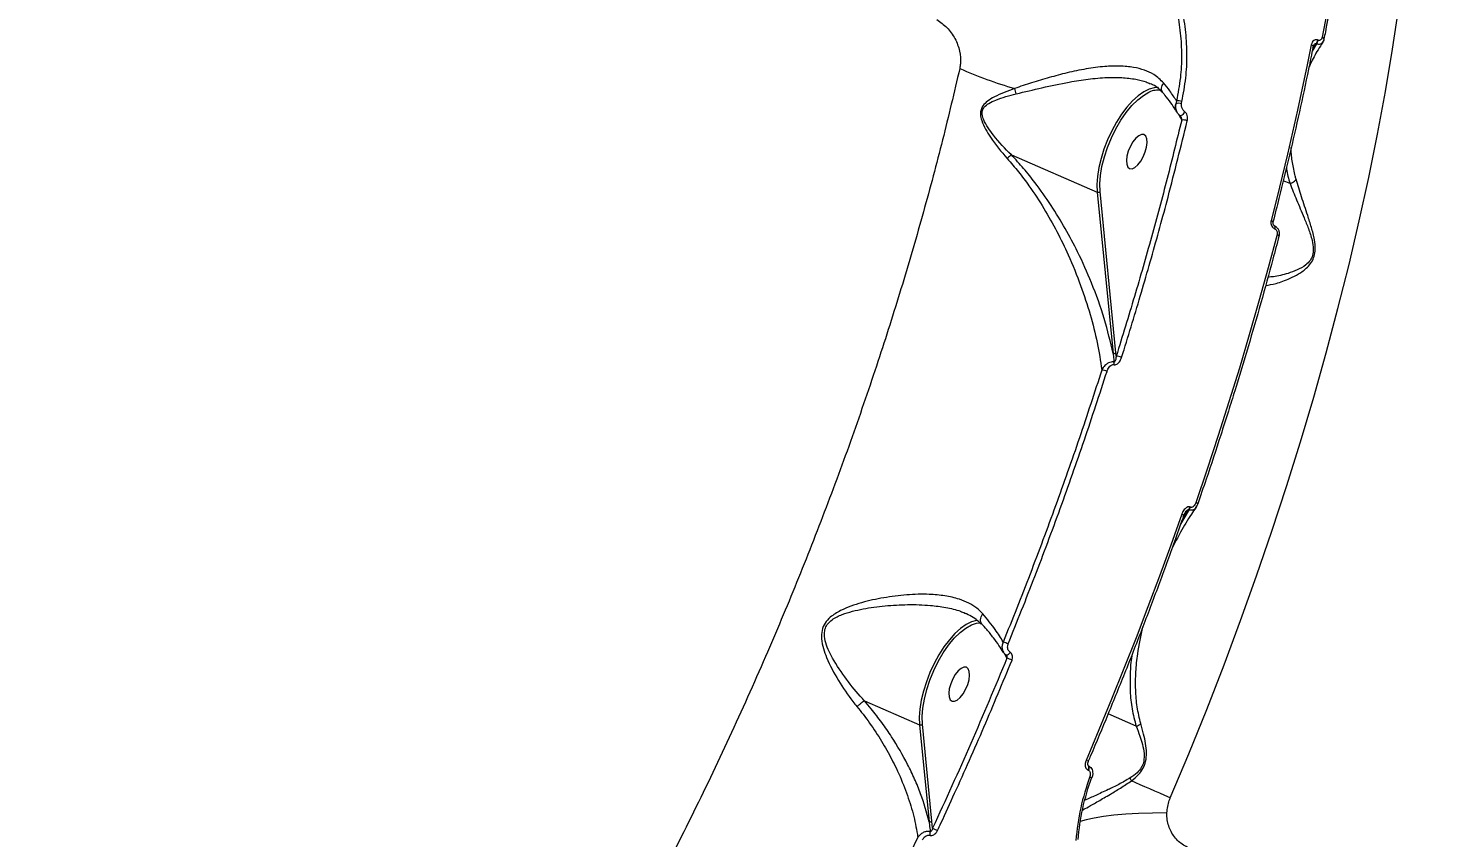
# Model space of a CAD drawing. Header units: millimetres. Extents: x -4781 to 5098, y -4410 to 4664.
# Drawn here: x -1252.9 to -906.2, y -888.7 to -691.7 of the extents above; entities that cross this region are included whole.
import ezdxf

# ---------------------------------------------------------------- set-up
doc = ezdxf.new("R2010")
doc.units = ezdxf.units.MM
for name, color, linetype in [('DIKOM_ОБЪЕКТ', 7, 'Continuous'), ('DIKOM_РАЗМЕР_ЗОНА', 7, 'Continuous'), ('DIKOM_РАЗМЕР_ОБЪЕКТА', 7, 'Continuous')]:
    doc.layers.add(name, color=color, linetype=linetype)
doc.styles.add('style1', font='arial.ttf', dxfattribs={"width": 0.8})
doc.dimstyles.new('1-50', dxfattribs={"dimtxt": 300, "dimasz": 200, "dimexe": 100, "dimexo": 0, "dimgap": 100, "dimtad": 1, "dimtxsty": 'style1', "dimcen": 200, "dimclrd": 7, "dimclre": 7, "dimclrt": 7, "dimadec": 1, "dimazin": 2, "dimtfac": 1, "dimtmove": 0, "dimatfit": 2, "dimfxl": 0, "dimlwd": 25, "dimlwe": 18, "dimarcsym": 0})

# ---------------------------------------------------------------- blocks, each defined once
blk = doc.blocks.new('*D54')
at = {"layer": 'Defpoints', "color": 0, "transparency": 16777216}
for p in [(2534.93, 1098.4), (-3331.22, 763.4), (2534.93, -3200.56)]:
    blk.add_point(p, dxfattribs=at)
at = {"layer": 'DIKOM_РАЗМЕР_ОБЪЕКТА', "color": 7, "lineweight": 18, "transparency": 16777216}
for p, q in [((2534.93, 1098.4), (2534.93, -3300.56)), ((-3331.22, 763.4), (-3331.22, -3300.56))]:
    blk.add_line(p, q, dxfattribs=at)
at = {"layer": 'DIKOM_РАЗМЕР_ОБЪЕКТА', "color": 7, "lineweight": 25, "transparency": 16777216}
blk.add_line((-3131.22, -3200.56), (2334.93, -3200.56), dxfattribs=at)
at = {"layer": 'DIKOM_РАЗМЕР_ОБЪЕКТА', "color": 7, "transparency": 16777216}
for points in [[(-3131.22, -3167.23), (-3131.22, -3233.9), (-3331.22, -3200.56)], [(2334.93, -3167.23), (2334.93, -3233.9), (2534.93, -3200.56)]]:
    blk.add_solid(points, dxfattribs=at)
at = {"layer": 'DIKOM_РАЗМЕР_ОБЪЕКТА', "color": 7, "transparency": 16777216, "insert": (941.13, -2947.39), "char_height": 300, "attachment_point": 5, "style": 'style1'}
blk.add_mtext('5870', dxfattribs=at)
blk = doc.blocks.new('*D57')
at = {"layer": 'Defpoints', "color": 0, "transparency": 16777216}
for p in [(4034.06, 1180.11), (-4781.22, 856.14), (4034.06, -4310.06)]:
    blk.add_point(p, dxfattribs=at)
at = {"layer": 'DIKOM_РАЗМЕР_ЗОНА', "color": 7, "lineweight": 18, "transparency": 16777216}
for p, q in [((4034.06, 1180.11), (4034.06, -4410.06)), ((-4781.22, 856.14), (-4781.22, -4410.06))]:
    blk.add_line(p, q, dxfattribs=at)
at = {"layer": 'DIKOM_РАЗМЕР_ЗОНА', "color": 7, "lineweight": 25, "transparency": 16777216}
blk.add_line((-4581.22, -4310.06), (3834.06, -4310.06), dxfattribs=at)
at = {"layer": 'DIKOM_РАЗМЕР_ЗОНА', "color": 7, "transparency": 16777216}
for points in [[(-4581.22, -4276.72), (-4581.22, -4343.39), (-4781.22, -4310.06)], [(3834.06, -4276.72), (3834.06, -4343.39), (4034.06, -4310.06)]]:
    blk.add_solid(points, dxfattribs=at)
at = {"layer": 'DIKOM_РАЗМЕР_ЗОНА', "color": 7, "transparency": 16777216, "insert": (-1490.8, -4056.88), "char_height": 300, "attachment_point": 5, "style": 'style1'}
blk.add_mtext('8820', dxfattribs=at)

msp = doc.modelspace()

# ---------------------------------------------------------------- linework, layer by layer
at = {"layer": 'DIKOM_ОБЪЕКТ', "color": 7, "linetype": 'Continuous', "lineweight": 15}
for p, q in [((-938.86, -695.361), (-939.937, -697.218)), ((-939.785, -696.467), (-938.946, -695.324)), ((-938.946, -695.324), (-938.86, -695.361)), ((-938.496, -694.528), (-938.581, -694.492)), ((-973.01, -709.287), (-973.196, -709.98)), ((-971.775, -709.957), (-971.706, -709.471)), ((-972.899, -711.974), (-973.068, -711.703)), ((-972.529, -712.515), (-972.341, -712.863)), ((-972.341, -712.863), (-971.74, -713.975)), ((-1013.252, -722.46), (-992.344, -731.514)), ((-987.77, -770.67), (-991.651, -731.386)), ((-945.331, -729.45), (-946.975, -728.739)), ((-992.344, -731.514), (-988.463, -770.798)), ((-949.207, -739.676), (-949.18, -739.688)), ((-949.093, -740.449), (-949.066, -740.461)), ((-987.694, -771.454), (-987.77, -770.67)), ((-969.885, -808.837), (-971.997, -812.416)), ((-971.381, -810.676), (-969.985, -808.793)), ((-969.985, -808.793), (-969.885, -808.837)), ((-969.59, -808.269), (-969.69, -808.225)), ((-1024.6, -834.039), (-1024.154, -834.22)), ((-1014.993, -843.836), (-1014.343, -845.035)), ((-1049.025, -855.457), (-1035.645, -861.251)), ((-982.834, -861.592), (-989.685, -858.625)), ((-1035.645, -861.251), (-1033.313, -884.857)), ((-1032.62, -884.73), (-1034.952, -861.123)), ((-994.586, -872.267), (-994.508, -872.301)), ((-994.58, -871.185), (-994.514, -871.213)), ((-1032.459, -886.424), (-1032.62, -884.73))]:
    msp.add_line(p, q, dxfattribs=at)
at = {"layer": 'DIKOM_ОБЪЕКТ', "color": 7, "linetype": 'Continuous', "lineweight": 15, "flags": 128}
for points in [[(-927.101, -617.575), (-927.839, -626.729), (-928.74, -636.003), (-929.801, -645.39), (-931.023, -654.885), (-932.405, -664.481), (-933.945, -674.171), (-935.643, -683.948), (-937.498, -693.807)], [(-974.513, -879.04), (-970, -868.301), (-965.635, -857.513), (-961.422, -846.687), (-957.365, -835.832), (-953.467, -824.96), (-949.734, -814.078), (-946.167, -803.199), (-942.771, -792.331), (-939.548, -781.485), (-936.501, -770.672), (-933.634, -759.9), (-930.948, -749.181), (-928.448, -738.524), (-926.133, -727.939), (-924.008, -717.437), (-922.074, -707.025), (-920.332, -696.715), (-918.785, -686.517)], [(-940.15, -695.628), (-941.223, -700.917), (-942.34, -706.226), (-943.501, -711.553), (-944.704, -716.897), (-945.951, -722.258), (-947.24, -727.634), (-948.572, -733.023), (-949.946, -738.426)], [(-939.705, -696.074), (-939.702, -696.037), (-939.723, -695.955), (-939.782, -695.869), (-939.875, -695.784), (-939.999, -695.703), (-940.15, -695.628)], [(-937.053, -694.255), (-937.052, -694.199), (-937.079, -694.119), (-937.141, -694.036), (-937.233, -693.955), (-937.353, -693.878), (-937.498, -693.807)], [(-977.41, -706.076), (-978.438, -706.085), (-979.674, -706.412), (-980.985, -707.065), (-982.341, -708.03), (-983.713, -709.286), (-985.072, -710.807), (-986.387, -712.558), (-987.632, -714.503), (-988.777, -716.598), (-989.8, -718.798), (-990.677, -721.057), (-991.389, -723.324), (-991.921, -725.55), (-992.262, -727.688), (-992.404, -729.69), (-992.344, -731.514)], [(-991.651, -731.386), (-991.707, -729.513), (-991.544, -727.451), (-991.167, -725.248), (-990.586, -722.957), (-989.813, -720.635), (-988.868, -718.337), (-987.773, -716.118), (-986.555, -714.033), (-985.244, -712.131), (-983.871, -710.459), (-982.468, -709.057), (-981.071, -707.959), (-979.713, -707.191), (-979.677, -707.176)], [(-971.025, -711.889), (-971.145, -712.133), (-971.299, -712.372), (-971.473, -712.587), (-971.654, -712.76), (-971.826, -712.877), (-971.977, -712.93), (-972.093, -712.912), (-972.103, -712.906)], [(-984.428, -725.78), (-983.837, -725.808), (-983.153, -725.497), (-982.431, -724.874), (-981.728, -723.988), (-981.103, -722.911), (-980.605, -721.731), (-980.275, -720.544), (-980.14, -719.445), (-980.21, -718.523), (-980.481, -717.853), (-980.929, -717.49), (-981.519, -717.463), (-982.203, -717.773), (-982.926, -718.397), (-983.628, -719.283), (-984.254, -720.359), (-984.752, -721.539), (-985.082, -722.727), (-985.217, -723.826), (-985.146, -724.747), (-984.876, -725.417), (-984.428, -725.78)], [(-949.49, -738.824), (-949.487, -738.789), (-949.512, -738.723), (-949.574, -738.65), (-949.669, -738.575), (-949.795, -738.499), (-949.946, -738.426)], [(-948.484, -741.847), (-950.646, -749.959), (-952.901, -758.093), (-955.247, -766.245), (-957.684, -774.413), (-960.211, -782.593), (-962.826, -790.781), (-965.529, -798.973), (-968.317, -807.167)], [(-949.209, -739.675), (-949.201, -739.679), (-949.117, -739.751), (-949.063, -739.872), (-949.04, -740.036), (-949.05, -740.232), (-949.093, -740.449)], [(-949.179, -739.688), (-949.173, -739.691), (-949.09, -739.763), (-949.036, -739.884), (-949.013, -740.047), (-949.023, -740.244), (-949.066, -740.461)], [(-948.027, -742.242), (-948.027, -742.193), (-948.058, -742.129), (-948.123, -742.059), (-948.217, -741.988), (-948.339, -741.916), (-948.484, -741.847)], [(-971.731, -809.991), (-974.406, -817.524), (-977.152, -825.051), (-979.967, -832.568), (-982.851, -840.074), (-985.802, -847.565), (-988.819, -855.039), (-991.901, -862.493), (-995.047, -869.923)], [(-1021.618, -835.807), (-1021.74, -835.822), (-1022.976, -836.149), (-1024.286, -836.802), (-1025.642, -837.767), (-1027.014, -839.023), (-1028.373, -840.544), (-1029.688, -842.295), (-1030.933, -844.239), (-1032.079, -846.335), (-1033.101, -848.535), (-1033.978, -850.794), (-1034.69, -853.061), (-1035.223, -855.287), (-1035.563, -857.425), (-1035.705, -859.427), (-1035.645, -861.251)], [(-1034.952, -861.123), (-1035.008, -859.25), (-1034.845, -857.188), (-1034.469, -854.985), (-1033.887, -852.694), (-1033.114, -850.372), (-1032.169, -848.074), (-1031.074, -845.855), (-1029.856, -843.77), (-1028.545, -841.868), (-1027.172, -840.196), (-1025.769, -838.794), (-1024.372, -837.696), (-1023.014, -836.928), (-1022.978, -836.912)], [(-1022.978, -836.912), (-1021.728, -836.509), (-1020.814, -836.431)], [(-1013.556, -843.584), (-1013.688, -843.787), (-1013.837, -843.972), (-1013.995, -844.125), (-1014.151, -844.239), (-1014.297, -844.306), (-1014.425, -844.324), (-1014.523, -844.293)], [(-1027.729, -855.517), (-1027.139, -855.545), (-1026.455, -855.234), (-1025.732, -854.611), (-1025.03, -853.725), (-1024.404, -852.648), (-1023.906, -851.468), (-1023.576, -850.281), (-1023.441, -849.181), (-1023.511, -848.26), (-1023.782, -847.59), (-1024.23, -847.227), (-1024.82, -847.2), (-1025.504, -847.51), (-1026.227, -848.134), (-1026.929, -849.02), (-1027.555, -850.096), (-1028.053, -851.276), (-1028.383, -852.464), (-1028.518, -853.563), (-1028.448, -854.484), (-1028.177, -855.154), (-1027.729, -855.517)], [(-994.584, -871.183), (-994.537, -871.215), (-994.46, -871.335), (-994.426, -871.517), (-994.436, -871.746), (-994.491, -872.003), (-994.586, -872.267)], [(-994.514, -871.213), (-994.46, -871.248), (-994.383, -871.369), (-994.348, -871.551), (-994.358, -871.78), (-994.413, -872.036), (-994.508, -872.301)], [(-974.513, -879.04), (-975.809, -878.478), (-977.078, -877.928), (-978.317, -877.389), (-979.524, -876.864), (-980.699, -876.353), (-981.838, -875.856), (-982.94, -875.374), (-984.003, -874.909)], [(-975.345, -882.698), (-978.892, -882.746), (-982.246, -882.862), (-985.373, -883.045), (-988.243, -883.293), (-990.827, -883.605), (-993.099, -883.975), (-995.039, -884.403), (-996.446, -884.819)]]:
    msp.add_lwpolyline(points, dxfattribs=at)
at = {"layer": 'DIKOM_ОБЪЕКТ', "color": 7, "linetype": 'Continuous', "lineweight": 15}
for centre, radius, start, end in [((-940.706, -694.057), 2.169, 324.25165, 348.4414), ((-940.621, -694.093), 2.17, 324.25645, 348.4366), ((-984.536, -608.336), 101.827, 246.06518, 254.084), ((-1020.047, -709.242), 8.153, 11.68084, 21.45775), ((-977.707, -710.989), 4.292, 76.52456, 117.31658), ((-971.466, -710.741), 1.89, 156.25116, 209.96114), ((-972.439, -712.767), 2.887, 76.69483, 105.18922), ((-972.669, -711.589), 2.327, 65.5502, 98.41996), ((-971.343, -716.167), 2.228, 64.599, 100.25539), ((-992.095, -730.922), 0.642, 247.22758, 313.74973), ((-988.214, -770.206), 0.642, 247.22758, 313.74973), ((-989.759, -773.224), 1.561, 348.3381, 10.52512), ((-987.822, -774.869), 3.417, 65.08148, 87.84353), ((-991.516, -778.655), 3.821, 65.63632, 85.33561), ((-968.511, -807.993), 0.849, 37.23188, 76.77323), ((-971.916, -810.814), 0.844, 37.63604, 77.35029), ((-971.719, -807.53), 2.145, 323.93839, 341.09911), ((-971.619, -807.574), 2.145, 323.93839, 341.09911), ((-1020.297, -855.888), 15.62, 66.33877, 71.11786), ((-1019.929, -861.054), 16.965, 66.25862, 70.77595), ((-1035.397, -860.659), 0.642, 247.22758, 313.74973), ((-983.658, -858.791), 2.919, 286.39394, 311.89651), ((-1000.659, -883.255), 14.465, 64.9425, 67.17195), ((-992.596, -869.932), 4.249, 248.73146, 256.3438), ((-987.332, -875.939), 3.485, 17.19768, 29.59977), ((-1033.064, -884.266), 0.642, 247.15552, 313.74552), ((-1034.934, -887.551), 1.914, 340.71165, 7.41511), ((-1026.557, -875.901), 12.066, 240.71441, 247.061)]:
    msp.add_arc(centre, radius, start, end, dxfattribs=at)
for points, knots in [([(-1700.141, -826.669), (-1696.301, -826.986), (-1688.607, -827.621), (-1676.038, -827.616), (-1662.766, -826.92), (-1648.778, -825.47), (-1634.159, -823.288), (-1618.943, -820.37), (-1603.144, -816.709), (-1586.801, -812.325), (-1569.969, -807.238), (-1552.726, -801.473), (-1535.154, -795.058), (-1517.298, -788.004), (-1499.184, -780.311), (-1480.845, -772.004), (-1462.346, -763.116), (-1443.771, -753.691), (-1425.206, -743.773), (-1406.7, -733.381), (-1388.284, -722.525), (-1369.987, -711.232), (-1351.874, -699.546), (-1334.027, -687.524), (-1316.53, -675.22), (-1299.426, -662.663), (-1282.751, -649.867), (-1266.525, -636.859), (-1250.807, -623.692), (-1235.669, -610.427), (-1221.176, -597.128), (-1208.418, -584.821), (-1197.211, -573.532), (-1190.772, -566.697), (-1187.553, -563.279)], [0, 0, 0, 0, 0.03155663, 0.06321286, 0.0949197, 0.12662656, 0.15828294, 0.18983941, 0.22139713, 0.25305436, 0.28476196, 0.31646992, 0.34812713, 0.37968505, 0.41126502, 0.44294433, 0.47467424, 0.50640413, 0.53808345, 0.56966396, 0.60129519, 0.63302521, 0.66480636, 0.69658742, 0.72831845, 0.75995011, 0.79165926, 0.82346749, 0.85532685, 0.88718615, 0.91899504, 0.9507048, 0.97535237, 1, 1, 1, 1]), ([(-926.665, -618.085), (-926.79, -619.757), (-927.155, -624.607), (-927.893, -632.736), (-928.938, -642.511), (-930.161, -652.406), (-931.558, -662.413), (-933.13, -672.525), (-934.844, -682.554), (-936.191, -689.818), (-936.939, -693.669), (-937.053, -694.255)], [0, 0, 0, 0, 0.0688522, 0.1996943, 0.3305354, 0.4613723, 0.592207, 0.7230335, 0.8538577, 0.977788, 1, 1, 1, 1]), ([(-988.335, -658.051), (-987.114, -659.41), (-984.669, -662.133), (-981.43, -666.687), (-978.564, -671.519), (-976.16, -676.62), (-974.236, -681.91), (-972.83, -687.323), (-971.983, -692.796), (-971.701, -698.253), (-971.95, -703.807), (-972.647, -707.413), (-973.01, -709.287)], [0, 0, 0, 0, 0.09927737, 0.19887706, 0.29815404, 0.3974244, 0.4970092, 0.59627499, 0.69509078, 0.79422218, 0.89303124, 1, 1, 1, 1]), ([(-971.706, -709.471), (-971.335, -707.555), (-970.622, -703.869), (-970.364, -698.194), (-970.648, -692.617), (-971.51, -687.025), (-972.941, -681.496), (-974.899, -676.092), (-977.347, -670.883), (-980.267, -665.949), (-983.567, -661.3), (-986.06, -658.52), (-987.304, -657.132)], [0, 0, 0, 0, 0.1070815, 0.2059747, 0.3051879, 0.4040826, 0.5033351, 0.6029214, 0.7021812, 0.8013483, 0.9008316, 1, 1, 1, 1]), ([(-1031.446, -689.511), (-1030.58, -690.116), (-1028.868, -691.314), (-1026.918, -694.034), (-1025.738, -697.103), (-1025.526, -699.671), (-1025.777, -701.03), (-1025.847, -701.407)], [0, 0, 0, 0, 0.2385259, 0.4713396, 0.6967942, 0.9159914, 1, 1, 1, 1]), ([(-939.705, -696.073), (-940.072, -697.894), (-941.136, -703.175), (-943.026, -711.973), (-945.43, -722.485), (-947.604, -731.444), (-948.999, -736.903), (-949.49, -738.824)], [0, 0, 0, 0, 0.129333, 0.3750771, 0.6208222, 0.8665642, 1, 1, 1, 1]), ([(-937.343, -695.03), (-937.737, -695.639), (-938.838, -697.341), (-939.963, -699.403), (-940.604, -700.866), (-940.742, -701.181)], [0, 0, 0, 0, 0.3039796, 0.8500023, 1, 1, 1, 1]), ([(-938.581, -694.492), (-938.639, -694.47), (-938.842, -694.395), (-939.197, -694.403), (-939.602, -694.601), (-939.965, -695.002), (-940.085, -695.407), (-940.15, -695.628)], [0, 0, 0, 0, 0.0795728, 0.2756744, 0.4707339, 0.7104869, 1, 1, 1, 1]), ([(-939.569, -695.737), (-939.571, -695.74), (-939.599, -695.77), (-939.666, -695.888), (-939.688, -696.029), (-939.696, -696.08)], [0, 0, 0, 0, 0.0571451, 0.6611579, 1, 1, 1, 1]), ([(-939.567, -695.741), (-939.51, -695.665), (-939.403, -695.52), (-939.236, -695.382), (-939.102, -695.319), (-939.015, -695.303), (-938.966, -695.318), (-938.946, -695.324)], [0, 0, 0, 0, 0.34848333, 0.66344858, 0.79392953, 0.91332005, 1, 1, 1, 1]), ([(-938.86, -695.361), (-938.782, -695.388), (-938.523, -695.479), (-938.106, -695.506), (-937.648, -695.374), (-937.457, -695.144), (-937.355, -695.022)], [0, 0, 0, 0, 0.1250342, 0.4116568, 0.6863764, 1, 1, 1, 1]), ([(-937.498, -693.807), (-937.541, -693.954), (-937.617, -694.215), (-937.85, -694.469), (-938.104, -694.588), (-938.328, -694.591), (-938.457, -694.543), (-938.496, -694.528)], [0, 0, 0, 0, 0.30242038, 0.53462343, 0.72542266, 0.9170582, 1, 1, 1, 1]), ([(-937.068, -694.25), (-937.08, -694.332), (-937.12, -694.616), (-937.273, -694.857), (-937.382, -695.029)], [0, 0, 0, 0, 0.28938864, 1, 1, 1, 1]), ([(-1025.847, -701.407), (-1027.209, -707.198), (-1029.935, -718.787), (-1034.631, -736.343), (-1039.754, -753.967), (-1045.413, -771.869), (-1051.61, -790.011), (-1058.351, -808.352), (-1065.53, -826.596), (-1073.382, -845.294), (-1081.953, -864.394), (-1091.269, -883.825), (-1101.027, -902.933), (-1111.178, -921.628), (-1121.679, -939.822), (-1132.483, -957.433), (-1143.58, -974.422), (-1154.941, -990.775), (-1166.542, -1006.466), (-1178.327, -1021.422), (-1190.241, -1035.573), (-1202.238, -1048.854), (-1214.299, -1061.23), (-1226.401, -1072.699), (-1238.516, -1083.244), (-1250.587, -1092.816), (-1262.558, -1101.371), (-1274.608, -1109.008), (-1286.7, -1115.631), (-1298.79, -1121.174), (-1310.633, -1125.506), (-1322.172, -1128.566), (-1333.407, -1130.465), (-1340.564, -1130.662), (-1344.141, -1130.76)], [0, 0, 0, 0, 0.0277666, 0.0555663, 0.083366, 0.1111321, 0.1400375, 0.1689803, 0.197923, 0.2268274, 0.2586375, 0.2905481, 0.3225098, 0.354472, 0.3863819, 0.4181914, 0.4498952, 0.4816999, 0.5135555, 0.5454109, 0.5772151, 0.6089189, 0.6405474, 0.6722758, 0.7040553, 0.7358343, 0.7675627, 0.7991908, 0.8325939, 0.8660264, 0.8994294, 0.932943, 0.9664865, 1, 1, 1, 1]), ([(-976.151, -704.92), (-976.897, -704.187), (-978.206, -702.903), (-980.796, -701.762), (-983.566, -701.047), (-986.813, -700.751), (-990.709, -700.87), (-995.035, -701.447), (-999.599, -702.419), (-1004.047, -703.605), (-1008.334, -704.9), (-1011.086, -705.807), (-1012.46, -706.26)], [0, 0, 0, 0, 0.1044921, 0.1833848, 0.2623378, 0.3558366, 0.4494209, 0.5631922, 0.6770808, 0.7845071, 0.8924045, 1, 1, 1, 1]), ([(-1012.063, -707.591), (-1009.99, -707.085), (-1005.791, -706.058), (-999.856, -704.789), (-994.508, -703.943), (-990.208, -703.559), (-986.294, -703.556), (-983.107, -703.941), (-980.786, -704.472), (-979.735, -704.978), (-979.422, -705.129)], [0, 0, 0, 0, 0.1908977, 0.3867193, 0.5198761, 0.6560383, 0.7634355, 0.8734909, 0.9622286, 1, 1, 1, 1]), ([(-1012.46, -706.26), (-1014.149, -706.884), (-1016.485, -707.749), (-1019.013, -709.252), (-1020.15, -710.317), (-1020.71, -711.447), (-1020.84, -712.686), (-1020.47, -714.321), (-1019.598, -716.207), (-1017.613, -719.381), (-1015.704, -721.643), (-1014.296, -723.313)], [0, 0, 0, 0, 0.2311162, 0.319673, 0.3914068, 0.4366919, 0.4822128, 0.545658, 0.6397168, 0.7342271, 1, 1, 1, 1]), ([(-976.384, -707.278), (-976.617, -707.009), (-977.17, -706.37), (-978.161, -705.656), (-979.001, -705.278), (-979.322, -705.133)], [0, 0, 0, 0, 0.3093788, 0.7359986, 1, 1, 1, 1]), ([(-976.318, -707.227), (-976.409, -707.113), (-976.625, -706.844), (-976.688, -706.24), (-976.544, -705.596), (-976.313, -705.153), (-976.176, -704.955), (-976.151, -704.92)], [0, 0, 0, 0, 0.20196764, 0.47824134, 0.75451337, 0.95611383, 1, 1, 1, 1]), ([(-973.109, -711.686), (-973.149, -711.619), (-973.514, -711.004), (-974.386, -709.745), (-975.442, -708.317), (-976.186, -707.446), (-976.371, -707.229)], [0, 0, 0, 0, 0.0498829, 0.4551486, 0.8641939, 1, 1, 1, 1]), ([(-973.01, -709.287), (-973.517, -708.497), (-974.419, -707.093), (-975.624, -705.581), (-976.151, -704.92)], [0, 0, 0, 0, 0.5623793, 1, 1, 1, 1]), ([(-1013.262, -722.458), (-1013.263, -722.456), (-1014.803, -720.951), (-1016.785, -718.818), (-1018.978, -715.908), (-1019.954, -714.201), (-1020.427, -712.715), (-1020.349, -711.603), (-1019.797, -710.627), (-1018.654, -709.777), (-1016.095, -708.626), (-1013.763, -708.028), (-1012.063, -707.591)], [0, 0, 0, 0, 0.0003184, 0.2742205, 0.3691474, 0.4635481, 0.5235455, 0.5648644, 0.6061761, 0.674722, 0.763017, 1, 1, 1, 1]), ([(-973.196, -709.98), (-973.221, -710.259), (-973.277, -710.871), (-973.125, -711.624), (-972.889, -711.999), (-972.823, -712.105)], [0, 0, 0, 0, 0.37515, 0.8242952, 1, 1, 1, 1]), ([(-971.025, -711.889), (-971.137, -711.795), (-971.361, -711.609), (-971.62, -711.134), (-971.777, -710.567), (-971.776, -710.15), (-971.775, -709.957)], [0, 0, 0, 0, 0.2096895, 0.4181209, 0.7296789, 1, 1, 1, 1]), ([(-971.74, -713.975), (-972.9, -718.71), (-975.22, -728.18), (-979.084, -742.524), (-983.203, -756.949), (-986.197, -766.619), (-987.694, -771.454)], [0, 0, 0, 0, 0.24931111, 0.49862776, 0.74931128, 1, 1, 1, 1]), ([(-986.382, -771.77), (-986.187, -771.148), (-985.21, -768.038), (-982.723, -759.954), (-979.084, -747.54), (-974.645, -731.412), (-971.911, -720.331), (-970.388, -714.154)], [0, 0, 0, 0, 0.0321536, 0.1607923, 0.4182851, 0.6757788, 1, 1, 1, 1]), ([(-972.103, -712.905), (-972.105, -712.903), (-972.318, -712.799), (-972.586, -712.527), (-972.761, -712.21), (-972.82, -712.103)], [0, 0, 0, 0, 0.0090588, 0.6641858, 1, 1, 1, 1]), ([(-971.985, -713.06), (-971.991, -713.046), (-972.011, -713.005), (-972.05, -712.954), (-972.086, -712.918), (-972.102, -712.907), (-972.103, -712.906), (-972.103, -712.906)], [0, 0, 0, 0, 0.1646307, 0.49979, 0.770492, 0.971612, 1, 1, 1, 1]), ([(-971.986, -713.06), (-971.972, -713.085), (-971.895, -713.215), (-971.814, -713.491), (-971.757, -713.768), (-971.743, -713.938), (-971.74, -713.975)], [0, 0, 0, 0, 0.078839, 0.40717095, 0.87332334, 1, 1, 1, 1]), ([(-970.388, -714.154), (-970.374, -714.088), (-970.306, -713.773), (-970.296, -713.223), (-970.454, -712.61), (-970.7, -712.158), (-970.916, -711.979), (-971.025, -711.889)], [0, 0, 0, 0, 0.0844598, 0.4025857, 0.6517347, 0.825509, 1, 1, 1, 1]), ([(-943.848, -728.386), (-943.923, -728.121), (-944.296, -726.79), (-944.732, -724.332), (-945.091, -721.961), (-945.012, -720.667), (-945.002, -720.507)], [0, 0, 0, 0, 0.1037994, 0.5222077, 0.9407553, 1, 1, 1, 1]), ([(-1013.262, -722.458), (-1013.407, -722.568), (-1013.676, -722.771), (-1014.065, -723.105), (-1014.264, -723.284), (-1014.296, -723.313)], [0, 0, 0, 0, 0.49952268, 0.92054707, 1, 1, 1, 1]), ([(-1014.296, -723.313), (-1013.352, -724.396), (-1011.464, -726.564), (-1008.43, -730.644), (-1005.24, -735.507), (-1002.092, -741.132), (-999.056, -747.41), (-996.311, -754.159), (-993.98, -761.311), (-992.222, -768.203), (-991.544, -772.634), (-991.206, -774.847)], [0, 0, 0, 0, 0.0661348, 0.1323026, 0.2383364, 0.344731, 0.4509774, 0.5939589, 0.7292286, 0.8647221, 1, 1, 1, 1]), ([(-1013.252, -722.46), (-1013.253, -722.459), (-1013.256, -722.458), (-1013.259, -722.457), (-1013.261, -722.458), (-1013.262, -722.458)], [0, 0, 0, 0, 0.3870755, 0.7887628, 1, 1, 1, 1]), ([(-988.463, -770.798), (-989.116, -767.995), (-990.424, -762.389), (-993.422, -754.075), (-996.706, -746.725), (-1000.045, -740.412), (-1003.483, -734.752), (-1006.941, -729.855), (-1010.215, -725.743), (-1012.24, -723.554), (-1013.252, -722.46)], [0, 0, 0, 0, 0.1801425, 0.3602662, 0.5134834, 0.6278168, 0.7423206, 0.8564267, 0.9282333, 1, 1, 1, 1]), ([(-946.21, -725.59), (-946.201, -725.673), (-946.055, -726.993), (-945.679, -728.262), (-945.328, -729.451)], [0, 0, 0, 0, 0.0628188, 1, 1, 1, 1]), ([(-951.278, -754.257), (-950.47, -754.132), (-948.781, -753.873), (-945.871, -752.822), (-943.214, -751.489), (-941.368, -750.211), (-940.065, -748.694), (-939.369, -747.178), (-939.108, -745.267), (-939.377, -742.837), (-940.094, -740.074), (-941.207, -736.576), (-942.568, -732.597), (-943.419, -729.798), (-943.848, -728.386)], [0, 0, 0, 0, 0.1325958, 0.2771357, 0.3581997, 0.4408144, 0.4869622, 0.5262436, 0.5657463, 0.6186199, 0.6892907, 0.7618467, 0.879824, 1, 1, 1, 1]), ([(-945.331, -729.45), (-944.81, -730.761), (-943.761, -733.403), (-942.158, -737.109), (-940.826, -740.401), (-939.958, -742.941), (-939.56, -745.208), (-939.758, -746.96), (-940.444, -748.295), (-941.754, -749.559), (-943.639, -750.566), (-946.35, -751.53), (-948.865, -752.135), (-950.263, -752.191), (-950.714, -752.208)], [0, 0, 0, 0, 0.1297354, 0.2615766, 0.337778, 0.41525, 0.4694127, 0.5086113, 0.5477827, 0.5953259, 0.6821724, 0.771487, 0.9263062, 1, 1, 1, 1]), ([(-945.328, -729.451), (-945.328, -729.451), (-945.329, -729.451), (-945.33, -729.451), (-945.331, -729.451), (-945.331, -729.45)], [0, 0, 0, 0, 0.2993011, 0.6761551, 1, 1, 1, 1]), ([(-945.328, -729.451), (-945.116, -729.373), (-944.693, -729.218), (-944.224, -728.877), (-943.965, -728.588), (-943.876, -728.434), (-943.848, -728.386)], [0, 0, 0, 0, 0.3252449, 0.6505248, 0.8926579, 1, 1, 1, 1]), ([(-949.946, -738.426), (-949.973, -738.573), (-950.03, -738.885), (-949.963, -739.384), (-949.772, -739.848), (-949.478, -740.233), (-949.221, -740.377), (-949.093, -740.449)], [0, 0, 0, 0, 0.1891975, 0.4045541, 0.6068471, 0.803454, 1, 1, 1, 1]), ([(-949.484, -738.827), (-949.495, -738.863), (-949.523, -738.963), (-949.516, -739.16), (-949.465, -739.359), (-949.391, -739.506), (-949.309, -739.608), (-949.241, -739.66), (-949.219, -739.669), (-949.21, -739.672)], [0, 0, 0, 0, 0.1230902, 0.3445143, 0.5154513, 0.6583095, 0.7816938, 0.9140568, 1, 1, 1, 1]), ([(-949.185, -739.703), (-949.141, -739.717), (-948.894, -739.794), (-948.515, -740.132), (-948.116, -740.71), (-947.936, -741.447), (-947.923, -741.993), (-948.027, -742.241), (-948.027, -742.242)], [0, 0, 0, 0, 0.0461261, 0.2607424, 0.4869869, 0.7319664, 0.999486, 1, 1, 1, 1]), ([(-949.066, -740.461), (-948.979, -740.51), (-948.804, -740.609), (-948.604, -740.871), (-948.472, -741.189), (-948.426, -741.532), (-948.465, -741.747), (-948.484, -741.847)], [0, 0, 0, 0, 0.1950686, 0.3900287, 0.5933369, 0.81122, 1, 1, 1, 1]), ([(-948.027, -742.242), (-948.519, -744.108), (-949.945, -749.521), (-952.426, -758.512), (-955.531, -769.219), (-958.176, -778), (-959.839, -783.213), (-960.359, -784.843)], [0, 0, 0, 0, 0.132188, 0.3833609, 0.6345352, 0.8857085, 1, 1, 1, 1]), ([(-988.224, -772.939), (-988.297, -772.922), (-988.534, -772.867), (-989.007, -772.882), (-989.64, -773.092), (-990.378, -773.607), (-990.901, -774.248), (-991.144, -774.727), (-991.206, -774.847)], [0, 0, 0, 0, 0.0635573, 0.2059511, 0.386762, 0.5938568, 0.8977546, 1, 1, 1, 1]), ([(-988.463, -770.798), (-988.435, -771.035), (-988.353, -771.748), (-988.276, -772.462), (-988.224, -772.939)], [0, 0, 0, 0, 0.3320246, 1, 1, 1, 1]), ([(-988.23, -773.539), (-988.182, -773.549), (-988.028, -773.58), (-987.719, -773.531), (-987.313, -773.302), (-986.778, -772.748), (-986.539, -772.157), (-986.382, -771.77)], [0, 0, 0, 0, 0.0555072, 0.1783864, 0.3495149, 0.5728358, 1, 1, 1, 1]), ([(-987.694, -771.454), (-987.729, -771.736), (-987.782, -772.153), (-987.93, -772.616), (-988.047, -772.832), (-988.147, -772.933), (-988.208, -772.937), (-988.224, -772.939)], [0, 0, 0, 0, 0.4938234, 0.730891, 0.8854571, 0.9701077, 1, 1, 1, 1]), ([(-991.206, -774.847), (-993.005, -780.362), (-996.603, -791.391), (-1002.464, -807.974), (-1008.634, -824.566), (-1013.039, -835.594), (-1015.242, -841.108)], [0, 0, 0, 0, 0.2491011, 0.4982021, 0.7491047, 1, 1, 1, 1]), ([(-1014.028, -841.581), (-1011.836, -836.094), (-1007.452, -825.121), (-1001.281, -808.533), (-995.389, -791.874), (-991.756, -780.741), (-989.94, -775.175)], [0, 0, 0, 0, 0.2491015, 0.4982003, 0.7490982, 1, 1, 1, 1]), ([(-989.94, -775.175), (-989.79, -774.806), (-989.569, -774.259), (-989.075, -773.749), (-988.706, -773.542), (-988.418, -773.501), (-988.274, -773.53), (-988.23, -773.539)], [0, 0, 0, 0, 0.4384771, 0.6486551, 0.8192103, 0.9451611, 1, 1, 1, 1]), ([(-960.359, -784.843), (-960.974, -786.795), (-962.718, -792.328), (-965.228, -799.878), (-967.146, -805.471), (-967.835, -807.48)], [0, 0, 0, 0, 0.2588451, 0.7338504, 1, 1, 1, 1]), ([(-968.317, -807.167), (-968.429, -807.425), (-968.591, -807.8), (-968.942, -808.151), (-969.195, -808.289), (-969.417, -808.324), (-969.536, -808.286), (-969.59, -808.269)], [0, 0, 0, 0, 0.4300008, 0.6257654, 0.7881097, 0.9052549, 1, 1, 1, 1]), ([(-967.847, -807.475), (-967.881, -807.583), (-967.97, -807.873), (-968.144, -808.118), (-968.253, -808.272)], [0, 0, 0, 0, 0.3734233, 1, 1, 1, 1]), ([(-971.247, -810.299), (-971.912, -812.185), (-973.841, -817.655), (-977.142, -826.7), (-981.197, -837.422), (-985.392, -848.116), (-989.645, -858.587), (-992.724, -865.923), (-994.343, -869.709), (-994.533, -870.152)], [0, 0, 0, 0, 0.0939926, 0.2725934, 0.4511887, 0.629791, 0.8083848, 0.9775837, 1, 1, 1, 1]), ([(-968.248, -808.286), (-968.629, -808.842), (-969.983, -810.816), (-971.95, -814.127), (-973.397, -816.913), (-974.074, -818.218)], [0, 0, 0, 0, 0.1726029, 0.6126456, 1, 1, 1, 1]), ([(-969.69, -808.225), (-969.774, -808.199), (-969.963, -808.14), (-970.315, -808.199), (-970.728, -808.426), (-971.251, -808.959), (-971.566, -809.536), (-971.714, -809.946), (-971.731, -809.991)], [0, 0, 0, 0, 0.0933761, 0.2087405, 0.3720973, 0.5793231, 0.9536154, 1, 1, 1, 1]), ([(-970.843, -809.519), (-970.945, -809.668), (-971.107, -809.908), (-971.2, -810.196), (-971.235, -810.304)], [0, 0, 0, 0, 0.6252312, 1, 1, 1, 1]), ([(-970.844, -809.529), (-970.827, -809.501), (-970.724, -809.342), (-970.521, -809.117), (-970.285, -808.892), (-970.123, -808.796), (-970.032, -808.781), (-970.001, -808.789), (-969.985, -808.793)], [0, 0, 0, 0, 0.0833292, 0.4904962, 0.7640542, 0.9109992, 0.9562024, 1, 1, 1, 1]), ([(-969.885, -808.837), (-969.779, -808.871), (-969.548, -808.948), (-969.155, -808.947), (-968.741, -808.801), (-968.411, -808.572), (-968.297, -808.346), (-968.262, -808.277)], [0, 0, 0, 0, 0.1631968, 0.3577691, 0.6065112, 0.8802123, 1, 1, 1, 1]), ([(-1020.201, -834.244), (-1020.676, -833.758), (-1021.672, -832.74), (-1023.623, -831.563), (-1026.193, -830.514), (-1029.423, -829.786), (-1033.735, -829.399), (-1038.774, -829.526), (-1044.332, -830.258), (-1049.789, -831.404), (-1054.204, -832.974), (-1057.194, -834.75), (-1058.766, -836.436), (-1059.543, -838.298), (-1059.598, -840.449), (-1059.133, -842.673), (-1057.869, -846.101), (-1055.55, -850.512), (-1052.851, -854.386), (-1051.235, -856.411), (-1050.904, -856.826)], [0, 0, 0, 0, 0.0399708, 0.083838, 0.1277341, 0.1889345, 0.2502316, 0.3350406, 0.4199818, 0.5024375, 0.5846121, 0.6297424, 0.6580853, 0.6869142, 0.7180025, 0.7532868, 0.7887205, 0.8822435, 0.9758726, 1, 1, 1, 1]), ([(-1049.034, -855.455), (-1049.035, -855.454), (-1049.383, -855.062), (-1051.113, -853.205), (-1053.989, -849.586), (-1056.661, -845.567), (-1058.173, -842.382), (-1058.812, -840.39), (-1058.905, -838.543), (-1058.494, -837.413), (-1057.889, -836.477), (-1056.702, -835.372), (-1054.553, -834.37), (-1051.998, -833.576), (-1048.523, -832.828), (-1044.025, -832.217), (-1038.495, -831.915), (-1033.502, -832.062), (-1029.198, -832.645), (-1026.378, -833.285), (-1024.953, -833.889), (-1024.6, -834.039)], [0, 0, 0, 0, 0.0001007, 0.0275899, 0.1329729, 0.2406592, 0.2789766, 0.3179981, 0.3501121, 0.373751, 0.3791603, 0.4083367, 0.4570481, 0.5030306, 0.549071, 0.643366, 0.7395661, 0.8378603, 0.9065386, 0.9768506, 1, 1, 1, 1]), ([(-1020.652, -836.75), (-1020.921, -836.468), (-1021.582, -835.773), (-1022.895, -834.865), (-1024.044, -834.327), (-1024.606, -834.064)], [0, 0, 0, 0, 0.2591029, 0.6383462, 1, 1, 1, 1]), ([(-1020.496, -836.622), (-1020.584, -836.511), (-1020.788, -836.255), (-1020.835, -835.666), (-1020.67, -834.994), (-1020.402, -834.511), (-1020.228, -834.279), (-1020.201, -834.244)], [0, 0, 0, 0, 0.200001, 0.4613172, 0.7226769, 0.9578102, 1, 1, 1, 1]), ([(-1015.242, -841.108), (-1015.853, -840.105), (-1017.18, -837.928), (-1019.143, -835.535), (-1020.201, -834.244)], [0, 0, 0, 0, 0.4604915, 1, 1, 1, 1]), ([(-1015.228, -843.554), (-1015.561, -843.017), (-1016.257, -841.898), (-1017.623, -840.048), (-1019.04, -838.282), (-1020.093, -837.118), (-1020.519, -836.648)], [0, 0, 0, 0, 0.255034, 0.5317566, 0.8107735, 1, 1, 1, 1]), ([(-981.709, -860.964), (-982.038, -859.618), (-982.698, -856.926), (-983.017, -852.691), (-982.954, -848.369), (-982.454, -843.233), (-981.671, -839.567), (-981.201, -837.364)], [0, 0, 0, 0, 0.1778425, 0.3558274, 0.5396336, 0.7234974, 1, 1, 1, 1]), ([(-1015.242, -841.108), (-1015.288, -841.209), (-1015.457, -841.58), (-1015.58, -842.252), (-1015.512, -843.005), (-1015.297, -843.384), (-1015.206, -843.543)], [0, 0, 0, 0, 0.1250895, 0.459952, 0.7740603, 1, 1, 1, 1]), ([(-1013.556, -843.584), (-1013.673, -843.487), (-1013.908, -843.293), (-1014.118, -842.845), (-1014.198, -842.328), (-1014.141, -841.889), (-1014.052, -841.647), (-1014.028, -841.581)], [0, 0, 0, 0, 0.2168874, 0.4335089, 0.6619737, 0.9081504, 1, 1, 1, 1]), ([(-1014.343, -845.035), (-1017.237, -851.978), (-1023.034, -865.886), (-1029.315, -879.571), (-1032.459, -886.424)], [0, 0, 0, 0, 0.4992709, 1, 1, 1, 1]), ([(-1031.26, -887.012), (-1030.979, -886.409), (-1029.575, -883.391), (-1025.741, -875.023), (-1019.881, -861.824), (-1015.361, -850.961), (-1013.099, -845.525)], [0, 0, 0, 0, 0.044143, 0.2207122, 0.6100125, 1, 1, 1, 1]), ([(-1014.517, -844.285), (-1014.543, -844.271), (-1014.804, -844.137), (-1015.066, -843.875), (-1015.194, -843.585), (-1015.213, -843.54)], [0, 0, 0, 0, 0.0855884, 0.8595847, 1, 1, 1, 1]), ([(-1014.442, -844.393), (-1014.446, -844.384), (-1014.467, -844.332), (-1014.501, -844.307), (-1014.518, -844.297), (-1014.523, -844.295)], [0, 0, 0, 0, 0.1443273, 0.7930017, 1, 1, 1, 1]), ([(-1014.444, -844.394), (-1014.425, -844.429), (-1014.37, -844.529), (-1014.333, -844.722), (-1014.326, -844.902), (-1014.34, -845.006), (-1014.343, -845.035)], [0, 0, 0, 0, 0.1708836, 0.4917764, 0.8589286, 1, 1, 1, 1]), ([(-1013.099, -845.525), (-1013.075, -845.461), (-1012.988, -845.227), (-1012.931, -844.805), (-1013.006, -844.305), (-1013.21, -843.869), (-1013.44, -843.679), (-1013.556, -843.584)], [0, 0, 0, 0, 0.0919043, 0.3356113, 0.5631165, 0.7814467, 1, 1, 1, 1]), ([(-983.85, -844.123), (-983.873, -844.245), (-984.162, -845.801), (-984.321, -848.792), (-984.363, -853.103), (-983.961, -857.411), (-983.21, -860.198), (-982.834, -861.592)], [0, 0, 0, 0, 0.0206758, 0.2621871, 0.5036344, 0.7519185, 1, 1, 1, 1]), ([(-1049.034, -855.455), (-1049.196, -855.546), (-1049.521, -855.729), (-1050.151, -856.188), (-1050.623, -856.577), (-1050.867, -856.793), (-1050.904, -856.826)], [0, 0, 0, 0, 0.3157426, 0.631472, 0.9437587, 1, 1, 1, 1]), ([(-1049.025, -855.457), (-1049.026, -855.456), (-1049.029, -855.455), (-1049.032, -855.454), (-1049.033, -855.455), (-1049.034, -855.455)], [0, 0, 0, 0, 0.4255136, 0.7847888, 1, 1, 1, 1]), ([(-1033.313, -884.857), (-1033.927, -882.608), (-1034.856, -879.209), (-1036.802, -874.499), (-1039.013, -869.86), (-1041.691, -865.233), (-1044.796, -860.726), (-1047.015, -857.823), (-1048.485, -856.092), (-1049.025, -855.457)], [0, 0, 0, 0, 0.23553379, 0.35602859, 0.47651953, 0.70165773, 0.81729673, 0.93291368, 1, 1, 1, 1]), ([(-1050.904, -856.826), (-1050.403, -857.447), (-1048.768, -859.477), (-1046.257, -863.027), (-1043.546, -867.458), (-1041.089, -872.191), (-1038.976, -877.175), (-1037.308, -882.335), (-1036.449, -886.165), (-1036.147, -888.252), (-1036.079, -888.719)], [0, 0, 0, 0, 0.0601203, 0.1962337, 0.3328197, 0.4690591, 0.6303282, 0.7921141, 0.953429, 1, 1, 1, 1]), ([(-982.834, -861.592), (-982.526, -862.385), (-981.977, -863.798), (-981.266, -866.009), (-980.865, -868.049), (-980.878, -869.91), (-981.259, -871.08), (-981.785, -872.057), (-982.715, -873.168), (-983.717, -873.831), (-984.302, -874.218)], [0, 0, 0, 0, 0.2010484, 0.3583934, 0.5149469, 0.638504, 0.721795, 0.7449554, 0.8512691, 1, 1, 1, 1]), ([(-984.003, -874.909), (-983.408, -874.436), (-982.371, -873.613), (-981.127, -871.97), (-980.418, -870.1), (-980.262, -867.957), (-980.518, -865.737), (-981.032, -863.343), (-981.468, -861.811), (-981.709, -860.964)], [0, 0, 0, 0, 0.1491157, 0.259639, 0.3716603, 0.4987848, 0.6508124, 0.8069651, 1, 1, 1, 1]), ([(-995.047, -869.923), (-995.13, -870.165), (-995.286, -870.623), (-995.276, -871.283), (-995.114, -871.783), (-994.873, -872.108), (-994.672, -872.219), (-994.586, -872.267)], [0, 0, 0, 0, 0.2792454, 0.5294232, 0.7216233, 0.8794266, 1, 1, 1, 1]), ([(-994.528, -870.154), (-994.544, -870.189), (-994.626, -870.364), (-994.679, -870.654), (-994.673, -870.944), (-994.629, -871.1), (-994.597, -871.168), (-994.576, -871.188), (-994.579, -871.187), (-994.579, -871.187)], [0, 0, 0, 0, 0.0905731, 0.4533709, 0.6776793, 0.8065422, 0.9027915, 0.9852141, 1, 1, 1, 1]), ([(-994.523, -871.232), (-994.378, -871.301), (-994.059, -871.452), (-993.708, -871.895), (-993.465, -872.471), (-993.396, -873.174), (-993.47, -873.728), (-993.589, -874.018), (-993.606, -874.058)], [0, 0, 0, 0, 0.1460848, 0.3219071, 0.5044765, 0.7159263, 0.9611383, 1, 1, 1, 1]), ([(-994.508, -872.301), (-994.458, -872.327), (-994.329, -872.396), (-994.159, -872.603), (-994.029, -872.95), (-994.001, -873.406), (-994.092, -873.728), (-994.138, -873.891)], [0, 0, 0, 0, 0.1010693, 0.2612812, 0.4606005, 0.7266736, 1, 1, 1, 1]), ([(-994.138, -873.891), (-994.963, -876.41), (-996.635, -881.511), (-997.249, -886.77), (-997.561, -889.432)], [0, 0, 0, 0, 0.4938609, 1, 1, 1, 1]), ([(-997.005, -889.235), (-996.712, -886.694), (-996.119, -881.547), (-994.488, -876.554), (-993.663, -874.027)], [0, 0, 0, 0, 0.4938258, 1, 1, 1, 1]), ([(-995.928, -882.02), (-995.47, -881.777), (-994.383, -881.203), (-992.102, -879.894), (-989.423, -878.331), (-986.669, -876.709), (-984.896, -875.512), (-984.003, -874.909)], [0, 0, 0, 0, 0.16881823, 0.40018843, 0.63666436, 0.81701325, 1, 1, 1, 1]), ([(-984.302, -874.218), (-985.233, -874.753), (-987.097, -875.825), (-989.955, -877.174), (-992.787, -878.527), (-994.452, -879.254), (-995.284, -879.617)], [0, 0, 0, 0, 0.221027, 0.4423488, 0.7213841, 1, 1, 1, 1]), ([(-975.345, -882.698), (-975.222, -881.67), (-975.086, -880.534), (-974.644, -879.354), (-974.558, -879.147), (-974.513, -879.04)], [0, 0, 0, 0, 0.8217847, 0.9079014, 1, 1, 1, 1]), ([(-969.986, -891.3), (-970.865, -890.813), (-972.607, -889.847), (-974.425, -887.391), (-975.301, -884.893), (-975.334, -883.275), (-975.345, -882.698)], [0, 0, 0, 0, 0.288563, 0.5716358, 0.8470449, 1, 1, 1, 1]), ([(-1033.036, -887.304), (-1033.079, -887.294), (-1033.33, -887.233), (-1033.847, -887.214), (-1034.608, -887.405), (-1035.373, -887.855), (-1035.846, -888.355), (-1036.046, -888.667), (-1036.079, -888.719)], [0, 0, 0, 0, 0.03951143, 0.232648, 0.44374269, 0.68673629, 0.94796694, 1, 1, 1, 1]), ([(-1033.313, -884.857), (-1033.284, -885.095), (-1033.186, -885.91), (-1033.099, -886.726), (-1033.036, -887.304)], [0, 0, 0, 0, 0.2913564, 1, 1, 1, 1]), ([(-1033.128, -888.183), (-1033.096, -888.191), (-1032.934, -888.228), (-1032.599, -888.217), (-1032.124, -888.034), (-1031.621, -887.639), (-1031.388, -887.235), (-1031.26, -887.012)], [0, 0, 0, 0, 0.0441012, 0.2245679, 0.4338348, 0.6874461, 1, 1, 1, 1]), ([(-1032.459, -886.424), (-1032.495, -886.566), (-1032.557, -886.812), (-1032.704, -887.092), (-1032.839, -887.245), (-1032.942, -887.297), (-1032.999, -887.308), (-1033.026, -887.305), (-1033.036, -887.304)], [0, 0, 0, 0, 0.3695177, 0.6445534, 0.837215, 0.9270155, 0.9712355, 1, 1, 1, 1]), ([(-1036.079, -888.719), (-1039.244, -895.332), (-1045.574, -908.558), (-1055.631, -928.054), (-1066.056, -947.288), (-1073.333, -959.766), (-1076.971, -966.005)], [0, 0, 0, 0, 0.2485984, 0.4971951, 0.7485955, 1, 1, 1, 1]), ([(-1034.911, -889.297), (-1034.782, -889.075), (-1034.555, -888.685), (-1034.068, -888.311), (-1033.618, -888.145), (-1033.304, -888.141), (-1033.153, -888.177), (-1033.128, -888.183)], [0, 0, 0, 0, 0.3277047, 0.5738811, 0.7796632, 0.9627803, 1, 1, 1, 1])]:
    msp.add_open_spline(points, degree=3, knots=knots, dxfattribs=at)

# ---------------------------------------------------------------- dimensions: what is measured, and where the dimension line sits
at = {"layer": 'DIKOM_РАЗМЕР_ЗОНА'}
dim = msp.add_linear_dim(base=(4034.06, -4310.056), p1=(-4781.222, 856.139), p2=(4034.06, 1180.105), text='8820', dimstyle='1-50', dxfattribs=at)
dim.commit()
dim.dimension.update_dxf_attribs({"geometry": '*D57', "text_midpoint": (-1490.8, -4310.056), "dimtype": 160})
at = {"layer": 'DIKOM_РАЗМЕР_ОБЪЕКТА'}
dim = msp.add_linear_dim(base=(2534.928, -3200.563), p1=(-3331.222, 763.397), p2=(2534.928, 1098.401), text='5870', dimstyle='1-50', dxfattribs=at)
dim.commit()
dim.dimension.update_dxf_attribs({"geometry": '*D54', "text_midpoint": (941.132, -3200.563), "dimtype": 160})

doc.saveas('drawing.dxf')
